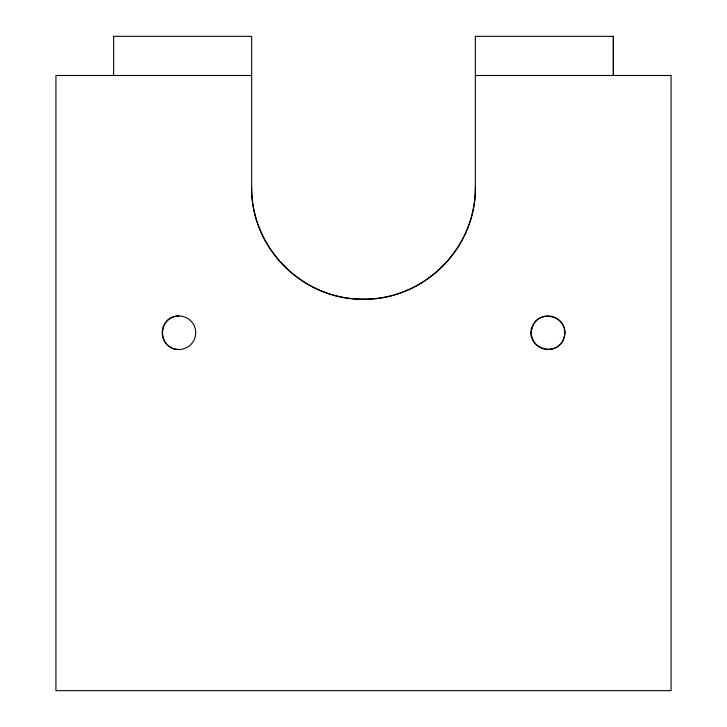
<?xml version="1.0" encoding="UTF-8"?>
<svg xmlns="http://www.w3.org/2000/svg" width="727" height="727" viewBox="0 0 727 727"><rect width="100%" height="100%" fill="white"/><g stroke="black" fill="none" stroke-linecap="round" stroke-linejoin="round"><path stroke-width="1.09" d="M613.37 75.499L613.37 36.35L475.349 36.35L475.349 187.339C476.703 247.116 423.278 300.551 363.5 299.188C303.722 300.551 250.297 247.116 251.651 187.339L251.651 36.35L113.63 36.35L113.657 75.499M178.951 315.963C157.168 315.745 157.168 349.742 178.951 349.523M251.651 75.499L55.924 75.499L55.924 690.65L671.076 690.65L671.076 75.499L475.349 75.499M613.343 36.35L613.343 75.499M531.273 328.404L531.273 337.083M475.349 187.339A111.849 111.849 0 0 1 363.5 299.188A111.849 111.849 0 0 1 251.651 187.339M531.837 328.404C525.984 349.378 558.827 358.184 564.252 337.083C570.104 316.1 537.262 307.303 531.837 328.404M539.661 347.27A16.776 16.776 0 0 0 564.824 332.739A16.776 16.776 0 0 0 539.661 318.217A16.776 16.776 0 0 0 539.661 347.27M170.563 347.27A16.776 16.776 0 0 0 195.727 332.739A16.776 16.776 0 0 0 170.563 318.217A16.776 16.776 0 0 0 170.563 347.27"/></g></svg>
